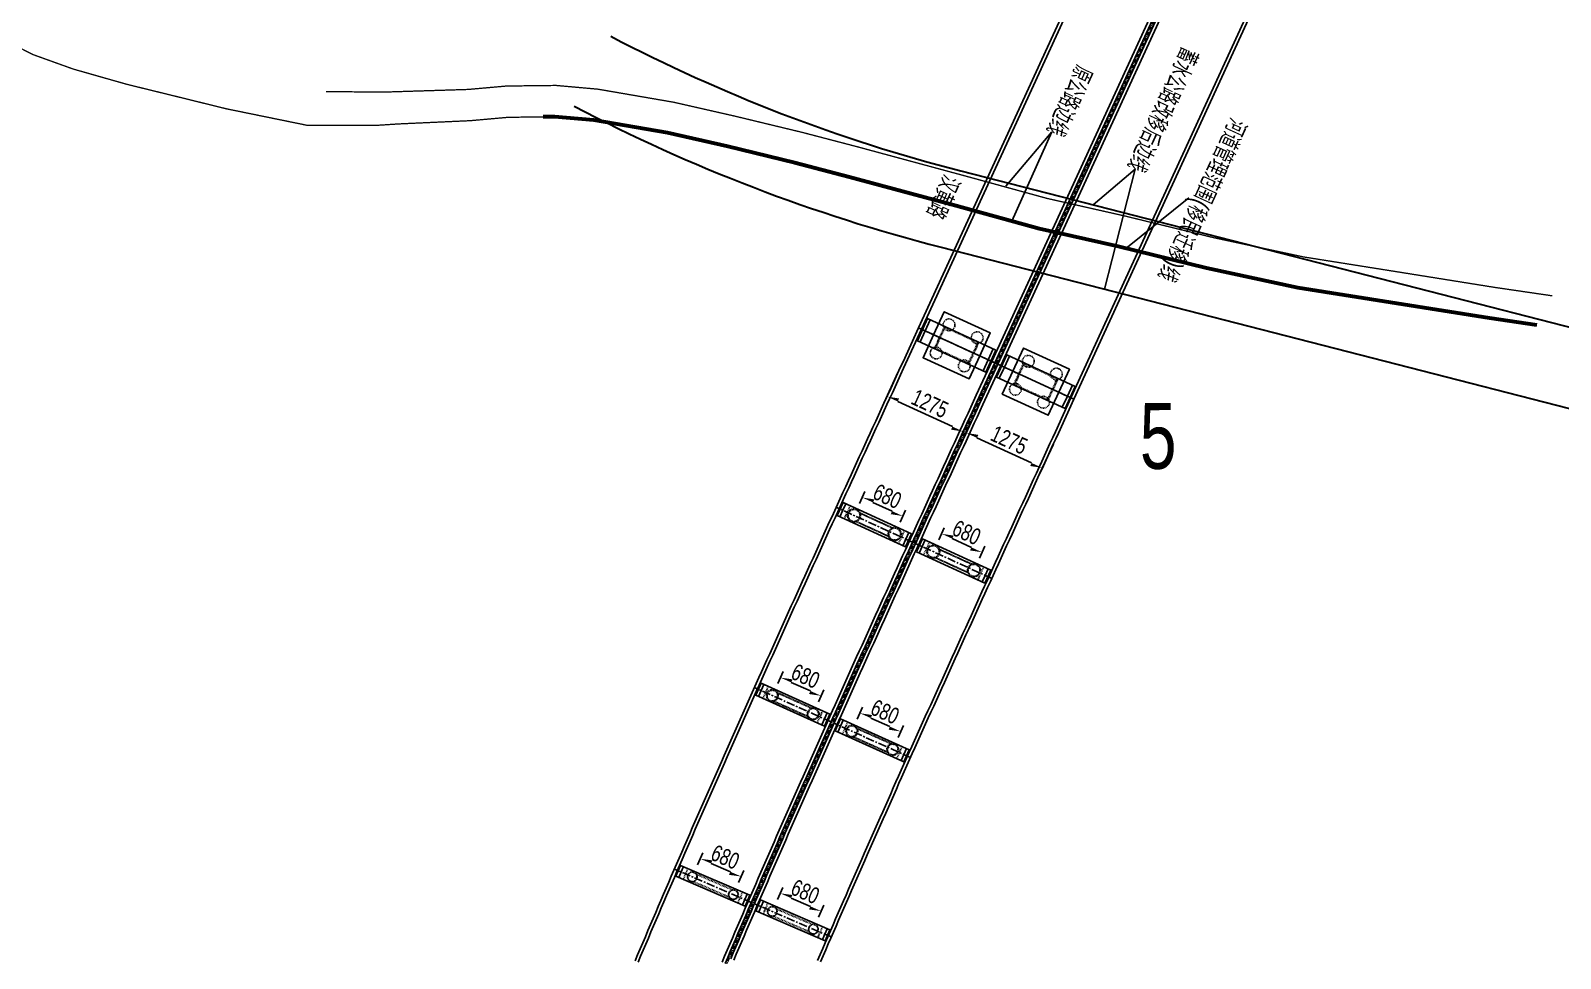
# Model space of a CAD drawing. Header units: millimetres. Extents: x 465729 to 466910, y 3671885 to 3673357.
# Drawn here: x 466079.8 to 466312.4, y 3672012.5 to 3672153.6 of the extents above; entities that cross this region are included whole.
import ezdxf
from ezdxf.enums import TextEntityAlignment as Align

# ---------------------------------------------------------------- set-up
doc = ezdxf.new("R2010")
doc.units = ezdxf.units.MM
doc.header["$LTSCALE"] = 0.2
doc.linetypes.add('CENTER', pattern=[50.8, 31.75, -6.35, 6.35, -6.35])
doc.linetypes.add('DASHED', pattern=[19.05, 12.7, -6.35])
for name, color, linetype in [('4204003', 251, 'Continuous'), ('zhix', 7, 'Continuous'), ('平面(上部)', 3, 'Continuous'), ('平面(分孔线)', 7, 'Continuous'), ('平面(基础)', 2, 'Continuous'), ('平面(墩台身)', 2, 'Continuous'), ('平面(桥宽标注)', 7, 'Continuous'), ('平面(桥梁起终点标注)', 7, 'Continuous'), ('平面(桩间距标注)', 7, 'Continuous'), ('平面(设计线)', 8, 'Continuous')]:
    doc.layers.add(name, color=color, linetype=linetype)
doc.layers.add('管理范围线', color=1, linetype='Continuous', lineweight=60)
doc.styles.add('BOM_Font', font='enTxt.shx', dxfattribs={"width": 0.75, "bigfont": 'hzTxt.shx'})
doc.dimstyles.new('BOM_Dim', dxfattribs={"dimscale": 0.1, "dimtxt": 2.5, "dimasz": 1.8, "dimexe": 1, "dimexo": 3, "dimgap": 0, "dimtad": 1, "dimdec": 1, "dimlfac": 100, "dimzin": 9, "dimdsep": 46, "dimtxsty": 'BOM_Font', "dimblk": 'ArrHalf', "dimblk1": 'ArrHalf', "dimblk2": 'ArrHalf', "dimcen": 0.5, "dimclrd": 7, "dimclre": 7, "dimclrt": 7, "dimaunit": 1, "dimadec": 0, "dimazin": 2, "dimtfac": 1, "dimtdec": 1, "dimtofl": 0, "dimtmove": 2, "dimatfit": 3, "dimfxl": 1, "dimtolj": 1, "dimtzin": 0, "dimarcsym": 0})

# ---------------------------------------------------------------- blocks, each defined once
blk = doc.blocks.new('ArrHalf')
at = {"linetype": 'Continuous'}
blk.add_hatch(color=0, dxfattribs=at).paths.add_polyline_path([(-1, 0), (-1, -0.28), (0, 0)])
blk = doc.blocks.new('*D61')
at = {"layer": 'Defpoints', "color": 0, "linetype": 'Continuous', "transparency": 16777216}
for p in [(466218.3, 3672077.08), (466217.05, 3672074.36), (466223.23, 3672071.53)]:
    blk.add_point(p, dxfattribs=at)
at = {"layer": '平面(桩间距标注)', "color": 7, "linetype": 'Continuous', "lineweight": -2, "transparency": 16777216}
for p, q in [((466217.88, 3672076.18), (466218.71, 3672077.99)), ((466222.85, 3672075.01), (466219.93, 3672076.34)), ((466224.07, 3672073.35), (466224.9, 3672075.17))]:
    blk.add_line(p, q, dxfattribs=at)
at = {"layer": '平面(桩间距标注)', "color": 7, "linetype": 'Continuous', "lineweight": -2, "transparency": 16777216, "xscale": 1.8, "yscale": 1.8, "zscale": 1.8}
for p, rotation in [((466218.3, 3672077.08), 155.4338705560283), ((466224.48, 3672074.26), 335.4338705560284)]:
    blk.add_blockref('ArrHalf', p, dxfattribs=dict(at, rotation=rotation))
at = {"layer": '平面(桩间距标注)', "color": 7, "linetype": 'Continuous', "transparency": 16777216, "insert": (466222.12, 3672077.26), "char_height": 2.5, "attachment_point": 5, "rotation": 335.4339, "style": 'BOM_Font'}
blk.add_mtext('\\A1;680', dxfattribs=at)
blk = doc.blocks.new('*D62')
at = {"layer": 'Defpoints', "color": 0, "linetype": 'Continuous', "transparency": 16777216}
for p in [(466206.25, 3672082.59), (466205, 3672079.86), (466211.18, 3672077.04)]:
    blk.add_point(p, dxfattribs=at)
at = {"layer": '平面(桩间距标注)', "color": 7, "linetype": 'Continuous', "lineweight": -2, "transparency": 16777216}
for p, q in [((466205.83, 3672081.68), (466206.66, 3672083.5)), ((466210.79, 3672080.51), (466207.88, 3672081.84)), ((466212.02, 3672078.86), (466212.85, 3672080.68))]:
    blk.add_line(p, q, dxfattribs=at)
at = {"layer": '平面(桩间距标注)', "color": 7, "linetype": 'Continuous', "lineweight": -2, "transparency": 16777216, "xscale": 1.8, "yscale": 1.8, "zscale": 1.8}
for p, rotation in [((466206.25, 3672082.59), 155.4338705560283), ((466212.43, 3672079.77), 335.4338705560284)]:
    blk.add_blockref('ArrHalf', p, dxfattribs=dict(at, rotation=rotation))
at = {"layer": '平面(桩间距标注)', "color": 7, "linetype": 'Continuous', "transparency": 16777216, "insert": (466210.07, 3672082.77), "char_height": 2.5, "attachment_point": 5, "rotation": 335.4339, "style": 'BOM_Font'}
blk.add_mtext('\\A1;680', dxfattribs=at)
blk = doc.blocks.new('*D63')
at = {"layer": 'Defpoints', "color": 0, "linetype": 'Continuous', "transparency": 16777216}
for p in [(466205.9, 3672049.79), (466204.68, 3672047.05), (466210.88, 3672044.27)]:
    blk.add_point(p, dxfattribs=at)
at = {"layer": '平面(桩间距标注)', "color": 7, "linetype": 'Continuous', "lineweight": -2, "transparency": 16777216}
for p, q in [((466205.49, 3672048.88), (466206.31, 3672050.7)), ((466210.47, 3672047.75), (466207.55, 3672049.05)), ((466211.7, 3672046.1), (466212.52, 3672047.92))]:
    blk.add_line(p, q, dxfattribs=at)
at = {"layer": '平面(桩间距标注)', "color": 7, "linetype": 'Continuous', "lineweight": -2, "transparency": 16777216, "xscale": 1.8, "yscale": 1.8, "zscale": 1.8}
for p, rotation in [((466205.9, 3672049.79), 155.8564725413619), ((466212.11, 3672047.01), 335.8564725413619)]:
    blk.add_blockref('ArrHalf', p, dxfattribs=dict(at, rotation=rotation))
at = {"layer": '平面(桩间距标注)', "color": 7, "linetype": 'Continuous', "transparency": 16777216, "insert": (466209.72, 3672050), "char_height": 2.5, "attachment_point": 5, "rotation": 335.8565, "style": 'BOM_Font'}
blk.add_mtext('\\A1;680', dxfattribs=at)
blk = doc.blocks.new('*D64')
at = {"layer": 'Defpoints', "color": 0, "linetype": 'Continuous', "transparency": 16777216}
for p in [(466193.81, 3672055.21), (466192.58, 3672052.47), (466198.79, 3672049.69)]:
    blk.add_point(p, dxfattribs=at)
at = {"layer": '平面(桩间距标注)', "color": 7, "linetype": 'Continuous', "lineweight": -2, "transparency": 16777216}
for p, q in [((466193.4, 3672054.3), (466194.22, 3672056.12)), ((466198.37, 3672053.17), (466195.45, 3672054.47)), ((466199.61, 3672051.52), (466200.43, 3672053.34))]:
    blk.add_line(p, q, dxfattribs=at)
at = {"layer": '平面(桩间距标注)', "color": 7, "linetype": 'Continuous', "lineweight": -2, "transparency": 16777216, "xscale": 1.8, "yscale": 1.8, "zscale": 1.8}
for p, rotation in [((466193.81, 3672055.21), 155.8564725413619), ((466200.02, 3672052.43), 335.8564725413619)]:
    blk.add_blockref('ArrHalf', p, dxfattribs=dict(at, rotation=rotation))
at = {"layer": '平面(桩间距标注)', "color": 7, "linetype": 'Continuous', "transparency": 16777216, "insert": (466197.63, 3672055.42), "char_height": 2.5, "attachment_point": 5, "rotation": 335.8565, "style": 'BOM_Font'}
blk.add_mtext('\\A1;680', dxfattribs=at)
blk = doc.blocks.new('*D65')
at = {"layer": 'Defpoints', "color": 0, "linetype": 'Continuous', "transparency": 16777216}
for p in [(466193.78, 3672022.4), (466192.59, 3672019.64), (466198.83, 3672016.94)]:
    blk.add_point(p, dxfattribs=at)
at = {"layer": '平面(桩间距标注)', "color": 7, "linetype": 'Continuous', "lineweight": -2, "transparency": 16777216}
for p, q in [((466193.38, 3672021.48), (466194.18, 3672023.31)), ((466198.37, 3672020.41), (466195.43, 3672021.68)), ((466199.62, 3672018.78), (466200.42, 3672020.61))]:
    blk.add_line(p, q, dxfattribs=at)
at = {"layer": '平面(桩间距标注)', "color": 7, "linetype": 'Continuous', "lineweight": -2, "transparency": 16777216, "xscale": 1.8, "yscale": 1.8, "zscale": 1.8}
for p, rotation in [((466193.78, 3672022.4), 156.6013632912038), ((466200.02, 3672019.7), 336.6013632912038)]:
    blk.add_blockref('ArrHalf', p, dxfattribs=dict(at, rotation=rotation))
at = {"layer": '平面(桩间距标注)', "color": 7, "linetype": 'Continuous', "transparency": 16777216, "insert": (466197.59, 3672022.65), "char_height": 2.5, "attachment_point": 5, "rotation": 336.6014, "style": 'BOM_Font'}
blk.add_mtext('\\A1;680', dxfattribs=at)
blk = doc.blocks.new('*D66')
at = {"layer": 'Defpoints', "color": 0, "linetype": 'Continuous', "transparency": 16777216}
for p in [(466181.62, 3672027.66), (466180.43, 3672024.9), (466186.67, 3672022.2)]:
    blk.add_point(p, dxfattribs=at)
at = {"layer": '平面(桩间距标注)', "color": 7, "linetype": 'Continuous', "lineweight": -2, "transparency": 16777216}
for p, q in [((466181.22, 3672026.74), (466182.02, 3672028.58)), ((466186.21, 3672025.67), (466183.27, 3672026.94)), ((466187.46, 3672024.04), (466188.26, 3672025.88))]:
    blk.add_line(p, q, dxfattribs=at)
at = {"layer": '平面(桩间距标注)', "color": 7, "linetype": 'Continuous', "lineweight": -2, "transparency": 16777216, "xscale": 1.8, "yscale": 1.8, "zscale": 1.8}
for p, rotation in [((466181.62, 3672027.66), 156.6013632912038), ((466187.86, 3672024.96), 336.6013632912038)]:
    blk.add_blockref('ArrHalf', p, dxfattribs=dict(at, rotation=rotation))
at = {"layer": '平面(桩间距标注)', "color": 7, "linetype": 'Continuous', "transparency": 16777216, "insert": (466185.43, 3672027.91), "char_height": 2.5, "attachment_point": 5, "rotation": 336.6014, "style": 'BOM_Font'}
blk.add_mtext('\\A1;680', dxfattribs=at)
blk = doc.blocks.new('*D77')
at = {"layer": 'Defpoints', "color": 0, "linetype": 'Continuous', "transparency": 16777216}
for p in [(466224.77, 3672098.32), (466236.35, 3672092.99), (466233.64, 3672087.09)]:
    blk.add_point(p, dxfattribs=at)
at = {"layer": '平面(桥宽标注)', "color": 7, "linetype": 'Continuous', "lineweight": -2, "transparency": 16777216}
for p, q in [((466223.72, 3672096.04), (466221.64, 3672091.5)), ((466223.69, 3672091.66), (466232, 3672087.84)), ((466235.31, 3672090.72), (466233.22, 3672086.18))]:
    blk.add_line(p, q, dxfattribs=at)
at = {"layer": '平面(桥宽标注)', "color": 7, "linetype": 'Continuous', "lineweight": -2, "transparency": 16777216, "xscale": 1.8, "yscale": 1.8, "zscale": 1.8}
for p, rotation in [((466222.05, 3672092.41), 155.3278164640587), ((466233.64, 3672087.09), 335.3278164640587)]:
    blk.add_blockref('ArrHalf', p, dxfattribs=dict(at, rotation=rotation))
at = {"layer": '平面(桥宽标注)', "color": 7, "linetype": 'Continuous', "transparency": 16777216, "insert": (466228.58, 3672091.34), "char_height": 2.5, "attachment_point": 5, "rotation": 335.3278, "style": 'BOM_Font'}
blk.add_mtext('\\A1;1275', dxfattribs=at)
blk = doc.blocks.new('*D78')
at = {"layer": 'Defpoints', "color": 0, "linetype": 'Continuous', "transparency": 16777216}
for p in [(466212.73, 3672103.85), (466224.31, 3672098.53), (466221.6, 3672092.62)]:
    blk.add_point(p, dxfattribs=at)
at = {"layer": '平面(桥宽标注)', "color": 7, "linetype": 'Continuous', "lineweight": -2, "transparency": 16777216}
for p, q in [((466211.68, 3672101.58), (466209.6, 3672097.03)), ((466211.65, 3672097.19), (466219.96, 3672093.37)), ((466223.27, 3672096.25), (466221.18, 3672091.71))]:
    blk.add_line(p, q, dxfattribs=at)
at = {"layer": '平面(桥宽标注)', "color": 7, "linetype": 'Continuous', "lineweight": -2, "transparency": 16777216, "xscale": 1.8, "yscale": 1.8, "zscale": 1.8}
for p, rotation in [((466210.01, 3672097.94), 155.3278164640587), ((466221.6, 3672092.62), 335.3278164640587)]:
    blk.add_blockref('ArrHalf', p, dxfattribs=dict(at, rotation=rotation))
at = {"layer": '平面(桥宽标注)', "color": 7, "linetype": 'Continuous', "transparency": 16777216, "insert": (466216.54, 3672096.87), "char_height": 2.5, "attachment_point": 5, "rotation": 335.3278, "style": 'BOM_Font'}
blk.add_mtext('\\A1;1275', dxfattribs=at)

msp = doc.modelspace()

# ---------------------------------------------------------------- linework, layer by layer
at = {"linetype": 'Continuous'}
for p, q in [((466228.0621, 3672129.9299), (466235.0896, 3672138.2157)), ((466235.0896, 3672138.2157), (466229.0128, 3672124.6033, 463.007)), ((466241.3803, 3672127.0968), (466247.7584, 3672132.5406)), ((466243.096, 3672114.2671), (466247.7584, 3672132.5406)), ((466255.9146, 3672128.1548, -60.993), (466246.3191, 3672120.4667, 463.007))]:
    msp.add_line(p, q, dxfattribs=at)
at = {"layer": '4204003', "linetype": 'Continuous', "const_width": 0.2, "flags": 128}
for points, elevation in [([(466308.7924, 3672108.7974), (466301.6054, 3672109.8489), (466287.5245, 3672112.1035), (466272.4801, 3672114.4925), (466258.5946, 3672117.4668), (466245.1553, 3672120.7511), (466233.1972, 3672123.4551), (466220.5155, 3672126.9349), (466204.3308, 3672131.3143), (466196.0155, 3672133.4882), (466185.8253, 3672135.9459), (466176.6455, 3672138.0323), (466165.454, 3672139.9615), (466159.5292, 3672140.4901), (466152.4407, 3672140.4081), (466146.6707, 3672139.8947), (466135.8197, 3672139.4023), (466132.3103, 3672139.1752), (466132.3103, 3672139.1752), (466121.8921, 3672139.1857), (466109.609, 3672141.6974), (466101.7952, 3672143.6248), (466094.4745, 3672145.4209), (466086.3329, 3672147.7376), (466080.218, 3672149.9369), (466074.4528, 3672152.8571)], 463.007), ([(466124.7483, 3672144.3254), (466133.2574, 3672144.2342), (466133.2574, 3672144.2342), (466133.2574, 3672144.2342), (466146.3518, 3672144.6444), (466152.2019, 3672145.1649), (466159.7136, 3672145.2518), (466166.0707, 3672144.6847), (466177.5778, 3672142.701), (466186.9107, 3672140.5799), (466197.1754, 3672138.1041), (466205.5543, 3672135.9137), (466221.7667, 3672131.5267), (466234.3523, 3672128.0733), (466246.2451, 3672125.3841), (466259.6582, 3672122.1063), (466273.3524, 3672119.1729), (466288.2739, 3672116.8034), (466302.3262, 3672114.5533), (466311.1669, 3672113.2599)], 457.9552)]:
    msp.add_lwpolyline(points, dxfattribs=dict(at, elevation=elevation))
at = {"layer": 'zhix', "color": 1, "lineweight": 30, "flags": 128}
for points in [[(466221.2236, 3672132.2719), (466387.8108, 3672089.5013)], [(466218.2395, 3672120.6489), (466384.8267, 3672077.8782)]]:
    msp.add_lwpolyline(points, dxfattribs=at)
at = {"layer": 'zhix', "color": 1, "lineweight": 30}
for radius in [246.2836, 258.2836]:
    msp.add_arc((466282.4696, 3672370.8186), radius, 242.314422, 255.600542, dxfattribs=at)
at = {"layer": '平面(上部)', "linetype": 'Continuous', "ltscale": 0.09}
for points in [[(466396.8109, 3672504.5891), (466214.8132, 3672108.3911)], [(466397.2652, 3672504.3804), (466215.2675, 3672108.1824)], [(466407.9426, 3672499.4756), (466225.9449, 3672103.2777)], [(466408.397, 3672499.2669), (466226.3992, 3672103.0689)], [(466408.8513, 3672499.0582), (466226.8536, 3672102.8602)], [(466409.3057, 3672498.8495), (466227.308, 3672102.6515)], [(466419.983, 3672493.9447), (466237.9853, 3672097.7468)], [(466420.4374, 3672493.736), (466238.4397, 3672097.5381)], [(466214.8132, 3672108.3911), (466212.4495, 3672103.2456), (466212.0345, 3672102.3421), (466211.6194, 3672101.4385), (466211.2043, 3672100.5349), (466210.7892, 3672099.6311), (466210.3741, 3672098.7273), (466209.959, 3672097.8234), (466209.5439, 3672096.9194), (466209.1288, 3672096.0153), (466208.7137, 3672095.1111), (466208.2986, 3672094.2068), (466207.8835, 3672093.3024), (466207.4685, 3672092.3979), (466207.0535, 3672091.4933), (466206.6385, 3672090.5886), (466206.2236, 3672089.6838), (466205.8087, 3672088.7789), (466205.3939, 3672087.8739), (466204.9791, 3672086.9687), (466204.5645, 3672086.0635), (466204.1499, 3672085.1581), (466203.7353, 3672084.2526), (466203.3209, 3672083.3469), (466202.9065, 3672082.4412), (466202.4922, 3672081.5353), (466202.0781, 3672080.6292), (466201.664, 3672079.723), (466201.2501, 3672078.8167), (466200.8363, 3672077.9103), (466200.4226, 3672077.0037), (466200.009, 3672076.0969), (466199.5955, 3672075.19), (466199.1822, 3672074.283), (466198.7691, 3672073.3758), (466198.3561, 3672072.4684), (466197.9432, 3672071.5609), (466197.5306, 3672070.6532), (466197.118, 3672069.7454), (466196.7057, 3672068.8374), (466196.2936, 3672067.9292), (466195.8816, 3672067.0208), (466195.4698, 3672066.1123), (466195.0582, 3672065.2036), (466194.6468, 3672064.2947), (466194.2357, 3672063.3856), (466193.8247, 3672062.4764), (466193.414, 3672061.5669), (466193.0034, 3672060.6573), (466192.5932, 3672059.7475), (466192.1831, 3672058.8375), (466191.7733, 3672057.9273), (466191.3638, 3672057.0168), (466190.9545, 3672056.1062), (466190.5454, 3672055.1954), (466190.1366, 3672054.2844), (466189.7281, 3672053.3731), (466189.3199, 3672052.4617), (466188.912, 3672051.55), (466188.5043, 3672050.6381), (466188.0969, 3672049.726), (466187.6899, 3672048.8137), (466187.2831, 3672047.9011), (466186.8767, 3672046.9884), (466186.4705, 3672046.0754), (466186.0647, 3672045.1621), (466185.6593, 3672044.2486), (466185.2541, 3672043.3349), (466184.8493, 3672042.421), (466184.4449, 3672041.5068), (466184.0408, 3672040.5924), (466183.637, 3672039.6777), (466183.2336, 3672038.7628), (466182.8306, 3672037.8476), (466182.428, 3672036.9322), (466182.0257, 3672036.0165), (466181.6238, 3672035.1006), (466181.2223, 3672034.1844), (466180.8213, 3672033.2679), (466180.4206, 3672032.3512), (466180.0203, 3672031.4342), (466179.6205, 3672030.5169), (466179.221, 3672029.5994), (466178.822, 3672028.6816), (466178.4234, 3672027.7635), (466178.0253, 3672026.8452), (466177.6276, 3672025.9265), (466177.2304, 3672025.0076), (466176.8336, 3672024.0884), (466176.4373, 3672023.1689), (466176.0414, 3672022.2491), (466175.646, 3672021.329), (466175.2511, 3672020.4087), (466174.8567, 3672019.488), (466174.4628, 3672018.5671), (466174.0694, 3672017.6458), (466173.6765, 3672016.7242), (466173.2841, 3672015.8024), (466172.8922, 3672014.8802), (466172.5008, 3672013.9577), (466172.1099, 3672013.0349), (466171.7196, 3672012.1118)], [(466215.2675, 3672108.1824), (466212.5481, 3672102.2625), (466212.0738, 3672101.2298), (466211.6587, 3672100.3262), (466211.2436, 3672099.4224), (466210.8285, 3672098.5186), (466210.4134, 3672097.6147), (466209.9983, 3672096.7107), (466209.5832, 3672095.8066), (466209.1681, 3672094.9025), (466208.753, 3672093.9982), (466208.3379, 3672093.0939), (466207.9229, 3672092.1894), (466207.5079, 3672091.2848), (466207.093, 3672090.3802), (466206.6781, 3672089.4754), (466206.2632, 3672088.5706), (466205.8484, 3672087.6656), (466205.4337, 3672086.7605), (466205.0191, 3672085.8553), (466204.6045, 3672084.9499), (466204.19, 3672084.0445), (466203.7755, 3672083.1389), (466203.3612, 3672082.2332), (466202.947, 3672081.3273), (466202.5328, 3672080.4214), (466202.1188, 3672079.5153), (466201.7049, 3672078.609), (466201.2911, 3672077.7027), (466200.8774, 3672076.7962), (466200.4639, 3672075.8895), (466200.0505, 3672074.9827), (466199.6373, 3672074.0757), (466199.2241, 3672073.1686), (466198.8112, 3672072.2614), (466198.3984, 3672071.3539), (466197.9857, 3672070.4463), (466197.5733, 3672069.5386), (466197.161, 3672068.6307), (466196.7489, 3672067.7226), (466196.337, 3672066.8144), (466195.9252, 3672065.906), (466195.5137, 3672064.9974), (466195.1024, 3672064.0886), (466194.6913, 3672063.1797), (466194.2804, 3672062.2705), (466193.8697, 3672061.3612), (466193.4592, 3672060.4517), (466193.049, 3672059.542), (466192.639, 3672058.6321), (466192.2293, 3672057.7221), (466191.8198, 3672056.8118), (466191.4105, 3672055.9013), (466191.0016, 3672054.9906), (466190.5929, 3672054.0797), (466190.1844, 3672053.1687), (466189.7763, 3672052.2574), (466189.3684, 3672051.3459), (466188.9608, 3672050.4341), (466188.5535, 3672049.5222), (466188.1465, 3672048.61), (466187.7398, 3672047.6977), (466187.3335, 3672046.7851), (466186.9274, 3672045.8722), (466186.5217, 3672044.9592), (466186.1163, 3672044.0459), (466185.7112, 3672043.1324), (466185.3065, 3672042.2186), (466184.9021, 3672041.3046), (466184.4981, 3672040.3904), (466184.0945, 3672039.4759), (466183.6912, 3672038.5612), (466183.2882, 3672037.6462), (466182.8857, 3672036.731), (466182.4835, 3672035.8155), (466182.0817, 3672034.8998), (466181.6803, 3672033.9838), (466181.2794, 3672033.0675), (466180.8788, 3672032.151), (466180.4786, 3672031.2343), (466180.0788, 3672030.3172), (466179.6795, 3672029.3999), (466179.2806, 3672028.4824), (466178.8821, 3672027.5645), (466178.4841, 3672026.6464), (466178.0865, 3672025.728), (466177.6894, 3672024.8093), (466177.2927, 3672023.8904), (466176.8965, 3672022.9711), (466176.5007, 3672022.0516), (466176.1055, 3672021.1318), (466175.7107, 3672020.2117), (466175.3164, 3672019.2912), (466174.9226, 3672018.3706), (466174.5293, 3672017.4496), (466174.1365, 3672016.5283), (466173.7442, 3672015.6067), (466173.3524, 3672014.6848), (466172.9611, 3672013.7626), (466172.5704, 3672012.8401), (466172.1802, 3672011.9172)], [(466214.8132, 3672108.3911), (466226.3992, 3672103.0689)], [(466214.8132, 3672108.3911), (466226.8536, 3672102.8602)], [(466225.9449, 3672103.2777), (466223.5812, 3672098.1322), (466223.1662, 3672097.2287), (466222.7512, 3672096.3252), (466222.3362, 3672095.4217), (466221.9212, 3672094.5182), (466221.5062, 3672093.6147), (466221.0913, 3672092.7111), (466220.6764, 3672091.8076), (466220.2615, 3672090.904), (466219.8467, 3672090.0004), (466219.4319, 3672089.0967), (466219.0171, 3672088.1931), (466218.6025, 3672087.2894), (466218.1878, 3672086.3857), (466217.7733, 3672085.4819), (466217.3588, 3672084.5781), (466216.9445, 3672083.6742), (466216.5302, 3672082.7703), (466216.116, 3672081.8664), (466215.7019, 3672080.9624), (466215.2879, 3672080.0584), (466214.874, 3672079.1543), (466214.4602, 3672078.2501), (466214.0466, 3672077.3459), (466213.633, 3672076.4416), (466213.2196, 3672075.5373), (466212.8064, 3672074.6328), (466212.3933, 3672073.7283), (466211.9803, 3672072.8238), (466211.5675, 3672071.9192), (466211.1549, 3672071.0144), (466210.7424, 3672070.1096), (466210.3301, 3672069.2048), (466209.9179, 3672068.2998), (466209.506, 3672067.3948), (466209.0942, 3672066.4896), (466208.6827, 3672065.5844), (466208.2713, 3672064.679), (466207.8601, 3672063.7736), (466207.4492, 3672062.8681), (466207.0384, 3672061.9625), (466206.6279, 3672061.0567), (466206.2176, 3672060.1509), (466205.8076, 3672059.2449), (466205.3978, 3672058.3388), (466204.9882, 3672057.4327), (466204.5789, 3672056.5263), (466204.1698, 3672055.6199), (466203.761, 3672054.7134), (466203.3524, 3672053.8067), (466202.9442, 3672052.8999), (466202.5362, 3672051.993), (466202.1285, 3672051.0859), (466201.7211, 3672050.1787), (466201.314, 3672049.2714), (466200.9071, 3672048.3639), (466200.5006, 3672047.4563), (466200.0944, 3672046.5485), (466199.6886, 3672045.6406), (466199.283, 3672044.7325), (466198.8778, 3672043.8243), (466198.4729, 3672042.916), (466198.0683, 3672042.0074), (466197.6641, 3672041.0987), (466197.2603, 3672040.1899), (466196.8568, 3672039.2809), (466196.4536, 3672038.3717), (466196.0509, 3672037.4624), (466195.6485, 3672036.5529), (466195.2465, 3672035.6432), (466194.8448, 3672034.7333), (466194.4436, 3672033.8233), (466194.0428, 3672032.913), (466193.6423, 3672032.0026), (466193.2423, 3672031.0921), (466192.8427, 3672030.1813), (466192.4435, 3672029.2703), (466192.0447, 3672028.3592), (466191.6464, 3672027.4478), (466191.2485, 3672026.5363), (466190.8511, 3672025.6245), (466190.4541, 3672024.7126), (466190.0575, 3672023.8004), (466189.6614, 3672022.8881), (466189.2658, 3672021.9755), (466188.8707, 3672021.0627), (466188.476, 3672020.1498), (466188.0818, 3672019.2366), (466187.6881, 3672018.3232), (466187.2949, 3672017.4095), (466186.9022, 3672016.4957), (466186.51, 3672015.5816), (466186.1183, 3672014.6673), (466185.7271, 3672013.7528), (466185.3365, 3672012.838), (466184.9464, 3672011.923)], [(466226.3992, 3672103.0689), (466224.0356, 3672097.9234), (466223.6206, 3672097.02), (466223.2056, 3672096.1165), (466222.7906, 3672095.213), (466222.3756, 3672094.3095), (466221.9606, 3672093.406), (466221.5457, 3672092.5025), (466221.1308, 3672091.5989), (466220.7159, 3672090.6954), (466220.3011, 3672089.7918), (466219.8863, 3672088.8882), (466219.4716, 3672087.9845), (466219.0569, 3672087.0809), (466218.6423, 3672086.1772), (466218.2278, 3672085.2735), (466217.8133, 3672084.3697), (466217.399, 3672083.4659), (466216.9847, 3672082.562), (466216.5705, 3672081.6581), (466216.1565, 3672080.7542), (466215.7425, 3672079.8502), (466215.3286, 3672078.9462), (466214.9149, 3672078.0421), (466214.5013, 3672077.1379), (466214.0878, 3672076.2337), (466213.6744, 3672075.3294), (466213.2612, 3672074.4251), (466212.8481, 3672073.5207), (466212.4352, 3672072.6162), (466212.0224, 3672071.7116), (466211.6098, 3672070.807), (466211.1974, 3672069.9023), (466210.7851, 3672068.9975), (466210.373, 3672068.0926), (466209.9611, 3672067.1877), (466209.5494, 3672066.2826), (466209.1378, 3672065.3775), (466208.7265, 3672064.4723), (466208.3154, 3672063.5669), (466207.9045, 3672062.6615), (466207.4938, 3672061.756), (466207.0833, 3672060.8504), (466206.6731, 3672059.9446), (466206.2631, 3672059.0388), (466205.8533, 3672058.1328), (466205.4438, 3672057.2268), (466205.0346, 3672056.3206), (466204.6256, 3672055.4143), (466204.2168, 3672054.5079), (466203.8083, 3672053.6014), (466203.4001, 3672052.6947), (466202.9922, 3672051.7879), (466202.5846, 3672050.881), (466202.1772, 3672049.9739), (466201.7702, 3672049.0668), (466201.3634, 3672048.1594), (466200.957, 3672047.252), (466200.5509, 3672046.3444), (466200.1451, 3672045.4366), (466199.7396, 3672044.5287), (466199.3344, 3672043.6207), (466198.9296, 3672042.7125), (466198.5251, 3672041.8041), (466198.121, 3672040.8956), (466197.7172, 3672039.987), (466197.3138, 3672039.0781), (466196.9108, 3672038.1691), (466196.5081, 3672037.26), (466196.1058, 3672036.3507), (466195.7038, 3672035.4412), (466195.3023, 3672034.5315), (466194.9012, 3672033.6217), (466194.5004, 3672032.7116), (466194.1001, 3672031.8014), (466193.7001, 3672030.8911), (466193.3006, 3672029.9805), (466192.9015, 3672029.0697), (466192.5029, 3672028.1588), (466192.1046, 3672027.2477), (466191.7068, 3672026.3363), (466191.3095, 3672025.4248), (466190.9126, 3672024.5131), (466190.5161, 3672023.6012), (466190.1201, 3672022.6891), (466189.7246, 3672021.7768), (466189.3296, 3672020.8642), (466188.935, 3672019.9515), (466188.5409, 3672019.0385), (466188.1473, 3672018.1254), (466187.7542, 3672017.212), (466187.3616, 3672016.2984), (466186.9695, 3672015.3846), (466186.578, 3672014.4705), (466186.1869, 3672013.5563), (466185.7964, 3672012.6418), (466185.4064, 3672011.7271)], [(466226.8536, 3672102.8602), (466224.49, 3672097.7147), (466224.0749, 3672096.8113), (466223.6599, 3672095.9078), (466223.2449, 3672095.0043), (466222.8299, 3672094.1008), (466222.415, 3672093.1973), (466222, 3672092.2938), (466221.5851, 3672091.3903), (466221.1703, 3672090.4867), (466220.7555, 3672089.5832), (466220.3407, 3672088.6796), (466219.926, 3672087.776), (466219.5114, 3672086.8724), (466219.0968, 3672085.9687), (466218.6823, 3672085.065), (466218.2678, 3672084.1613), (466217.8535, 3672083.2575), (466217.4393, 3672082.3537), (466217.0251, 3672081.4499), (466216.611, 3672080.546), (466216.1971, 3672079.6421), (466215.7833, 3672078.7381), (466215.3695, 3672077.834), (466214.956, 3672076.9299), (466214.5425, 3672076.0258), (466214.1292, 3672075.1216), (466213.716, 3672074.2173), (466213.3029, 3672073.313), (466212.89, 3672072.4086), (466212.4773, 3672071.5041), (466212.0647, 3672070.5995), (466211.6523, 3672069.6949), (466211.2401, 3672068.7902), (466210.828, 3672067.8854), (466210.4162, 3672066.9806), (466210.0045, 3672066.0756), (466209.593, 3672065.1706), (466209.1817, 3672064.2655), (466208.7707, 3672063.3602), (466208.3598, 3672062.4549), (466207.9492, 3672061.5495), (466207.5388, 3672060.644), (466207.1286, 3672059.7384), (466206.7186, 3672058.8327), (466206.3089, 3672057.9269), (466205.8995, 3672057.0209), (466205.4903, 3672056.1149), (466205.0813, 3672055.2087), (466204.6726, 3672054.3024), (466204.2642, 3672053.396), (466203.8561, 3672052.4895), (466203.4482, 3672051.5829), (466203.0407, 3672050.6761), (466202.6334, 3672049.7692), (466202.2264, 3672048.8621), (466201.8197, 3672047.955), (466201.4133, 3672047.0477), (466201.0073, 3672046.1402), (466200.6016, 3672045.2326), (466200.1961, 3672044.3249), (466199.7911, 3672043.417), (466199.3863, 3672042.509), (466198.9819, 3672041.6008), (466198.5779, 3672040.6925), (466198.1742, 3672039.784), (466197.7708, 3672038.8754), (466197.3679, 3672037.9666), (466196.9653, 3672037.0576), (466196.5631, 3672036.1485), (466196.1612, 3672035.2392), (466195.7598, 3672034.3297), (466195.3587, 3672033.42), (466194.958, 3672032.5102), (466194.5578, 3672031.6002), (466194.158, 3672030.6901), (466193.7585, 3672029.7797), (466193.3595, 3672028.8692), (466192.961, 3672027.9584), (466192.5628, 3672027.0475), (466192.1651, 3672026.1364), (466191.7679, 3672025.2251), (466191.3711, 3672024.3137), (466190.9747, 3672023.402), (466190.5788, 3672022.4901), (466190.1834, 3672021.578), (466189.7885, 3672020.6657), (466189.394, 3672019.7532), (466189, 3672018.8405), (466188.6065, 3672017.9276), (466188.2136, 3672017.0145), (466187.8211, 3672016.1011), (466187.4291, 3672015.1876), (466187.0376, 3672014.2738), (466186.6467, 3672013.3598), (466186.2563, 3672012.4456)], [(466227.308, 3672102.6515), (466224.5886, 3672096.7316), (466224.1143, 3672095.6991), (466223.6993, 3672094.7956), (466223.2843, 3672093.8921), (466222.8693, 3672092.9886), (466222.4544, 3672092.0851), (466222.0395, 3672091.1816), (466221.6247, 3672090.2781), (466221.2099, 3672089.3746), (466220.7951, 3672088.471), (466220.3804, 3672087.5675), (466219.9658, 3672086.6639), (466219.5512, 3672085.7602), (466219.1368, 3672084.8566), (466218.7223, 3672083.9529), (466218.308, 3672083.0492), (466217.8938, 3672082.1454), (466217.4797, 3672081.2416), (466217.0656, 3672080.3378), (466216.6517, 3672079.4339), (466216.2379, 3672078.53), (466215.8242, 3672077.626), (466215.4106, 3672076.722), (466214.9972, 3672075.8179), (466214.5839, 3672074.9137), (466214.1708, 3672074.0095), (466213.7578, 3672073.1053), (466213.3449, 3672072.201), (466212.9322, 3672071.2966), (466212.5197, 3672070.3921), (466212.1073, 3672069.4876), (466211.6951, 3672068.5829), (466211.2831, 3672067.6783), (466210.8713, 3672066.7735), (466210.4596, 3672065.8686), (466210.0482, 3672064.9637), (466209.637, 3672064.0587), (466209.226, 3672063.1536), (466208.8152, 3672062.2484), (466208.4046, 3672061.3431), (466207.9942, 3672060.4377), (466207.5841, 3672059.5322), (466207.1742, 3672058.6266), (466206.7645, 3672057.7209), (466206.3551, 3672056.8151), (466205.946, 3672055.9091), (466205.5371, 3672055.0031), (466205.1285, 3672054.097), (466204.7201, 3672053.1907), (466204.312, 3672052.2843), (466203.9043, 3672051.3778), (466203.4967, 3672050.4712), (466203.0895, 3672049.5644), (466202.6826, 3672048.6575), (466202.276, 3672047.7505), (466201.8697, 3672046.8434), (466201.4637, 3672045.9361), (466201.0581, 3672045.0287), (466200.6527, 3672044.1211), (466200.2477, 3672043.2134), (466199.843, 3672042.3055), (466199.4387, 3672041.3975), (466199.0348, 3672040.4894), (466198.6311, 3672039.5811), (466198.2279, 3672038.6726), (466197.825, 3672037.764), (466197.4225, 3672036.8552), (466197.0203, 3672035.9463), (466196.6186, 3672035.0371), (466196.2172, 3672034.1279), (466195.8163, 3672033.2184), (466195.4157, 3672032.3088), (466195.0155, 3672031.399), (466194.6158, 3672030.4891), (466194.2164, 3672029.5789), (466193.8175, 3672028.6686), (466193.4191, 3672027.7581), (466193.021, 3672026.8474), (466192.6234, 3672025.9365), (466192.2262, 3672025.0255), (466191.8295, 3672024.1142), (466191.4333, 3672023.2027), (466191.0375, 3672022.2911), (466190.6422, 3672021.3792), (466190.2474, 3672020.4672), (466189.853, 3672019.5549), (466189.4591, 3672018.6425), (466189.0658, 3672017.7298), (466188.6729, 3672016.8169), (466188.2805, 3672015.9038), (466187.8886, 3672014.9905), (466187.4973, 3672014.077), (466187.1065, 3672013.1633), (466186.7161, 3672012.2493)], [(466226.8536, 3672102.8602), (466238.4397, 3672097.5381)], [(466226.8536, 3672102.8602), (466238.4397, 3672097.5381)], [(466237.9853, 3672097.7468), (466235.6217, 3672092.6013), (466235.2067, 3672091.6978), (466234.7917, 3672090.7944), (466234.3768, 3672089.8911), (466233.9619, 3672088.9879), (466233.5471, 3672088.0847), (466233.1323, 3672087.1816), (466232.7176, 3672086.2785), (466232.303, 3672085.3755), (466231.8885, 3672084.4725), (466231.474, 3672083.5696), (466231.0596, 3672082.6667), (466230.6453, 3672081.7639), (466230.2312, 3672080.8611), (466229.8171, 3672079.9583), (466229.4031, 3672079.0556), (466228.9893, 3672078.1529), (466228.5755, 3672077.2502), (466228.1619, 3672076.3476), (466227.7484, 3672075.4449), (466227.3351, 3672074.5423), (466226.9219, 3672073.6398), (466226.5089, 3672072.7372), (466226.096, 3672071.8347), (466225.6833, 3672070.9321), (466225.2707, 3672070.0296), (466224.8583, 3672069.1271), (466224.4461, 3672068.2246), (466224.0341, 3672067.3221), (466223.6223, 3672066.4196), (466223.2106, 3672065.517), (466222.7992, 3672064.6145), (466222.3879, 3672063.712), (466221.9769, 3672062.8094), (466221.5661, 3672061.9069), (466221.1555, 3672061.0043), (466220.7451, 3672060.1017), (466220.335, 3672059.1991), (466219.9251, 3672058.2965), (466219.5154, 3672057.3938), (466219.106, 3672056.4911), (466218.6969, 3672055.5884), (466218.288, 3672054.6857), (466217.8794, 3672053.7829), (466217.471, 3672052.8801), (466217.063, 3672051.9772), (466216.6552, 3672051.0743), (466216.2477, 3672050.1713), (466215.8405, 3672049.2683), (466215.4336, 3672048.3653), (466215.027, 3672047.4622), (466214.6207, 3672046.559), (466214.2147, 3672045.6558), (466213.809, 3672044.7525), (466213.4037, 3672043.8492), (466212.9987, 3672042.9457), (466212.5941, 3672042.0423), (466212.1898, 3672041.1387), (466211.7858, 3672040.2351), (466211.3822, 3672039.3314), (466210.9789, 3672038.4277), (466210.5761, 3672037.5238), (466210.1736, 3672036.6199), (466209.7714, 3672035.7159), (466209.3697, 3672034.8118), (466208.9683, 3672033.9076), (466208.5674, 3672033.0033), (466208.1668, 3672032.099), (466207.7667, 3672031.1945), (466207.3669, 3672030.29), (466206.9676, 3672029.3853), (466206.5687, 3672028.4805), (466206.1702, 3672027.5757), (466205.7722, 3672026.6707), (466205.3746, 3672025.7656), (466204.9774, 3672024.8604), (466204.5807, 3672023.9551), (466204.1844, 3672023.0497), (466203.7887, 3672022.1442), (466203.3933, 3672021.2385), (466202.9985, 3672020.3327), (466202.6041, 3672019.4268), (466202.2102, 3672018.5208), (466201.8168, 3672017.6146), (466201.4239, 3672016.7084), (466201.0315, 3672015.8019), (466200.6396, 3672014.8954), (466200.2482, 3672013.9887), (466199.8574, 3672013.0818), (466199.467, 3672012.1749)], [(466238.4397, 3672097.5381), (466236.076, 3672092.3925), (466235.661, 3672091.4891), (466235.2461, 3672090.5857), (466234.8311, 3672089.6824), (466234.4163, 3672088.7792), (466234.0014, 3672087.876), (466233.5867, 3672086.9729), (466233.172, 3672086.0699), (466232.7574, 3672085.1669), (466232.3429, 3672084.2639), (466231.9284, 3672083.361), (466231.514, 3672082.4582), (466231.0998, 3672081.5553), (466230.6856, 3672080.6526), (466230.2716, 3672079.7499), (466229.8576, 3672078.8472), (466229.4438, 3672077.9445), (466229.0301, 3672077.0419), (466228.6165, 3672076.1393), (466228.203, 3672075.2367), (466227.7897, 3672074.3342), (466227.3766, 3672073.4317), (466226.9636, 3672072.5292), (466226.5507, 3672071.6267), (466226.138, 3672070.7242), (466225.7255, 3672069.8218), (466225.3131, 3672068.9193), (466224.9009, 3672068.0169), (466224.489, 3672067.1145), (466224.0772, 3672066.212), (466223.6655, 3672065.3096), (466223.2541, 3672064.4072), (466222.8429, 3672063.5047), (466222.4319, 3672062.6023), (466222.0212, 3672061.6998), (466221.6106, 3672060.7973), (466221.2003, 3672059.8948), (466220.7902, 3672058.9923), (466220.3804, 3672058.0898), (466219.9708, 3672057.1873), (466219.5614, 3672056.2847), (466219.1523, 3672055.3821), (466218.7435, 3672054.4794), (466218.3349, 3672053.5768), (466217.9266, 3672052.6741), (466217.5186, 3672051.7713), (466217.1109, 3672050.8685), (466216.7034, 3672049.9657), (466216.2963, 3672049.0628), (466215.8895, 3672048.1599), (466215.4829, 3672047.257), (466215.0767, 3672046.3539), (466214.6708, 3672045.4509), (466214.2652, 3672044.5477), (466213.8599, 3672043.6445), (466213.455, 3672042.7413), (466213.0504, 3672041.838), (466212.6462, 3672040.9346), (466212.2423, 3672040.0311), (466211.8388, 3672039.1276), (466211.4356, 3672038.224), (466211.0328, 3672037.3203), (466210.6304, 3672036.4166), (466210.2283, 3672035.5128), (466209.8267, 3672034.6088), (466209.4254, 3672033.7048), (466209.0245, 3672032.8008), (466208.624, 3672031.8966), (466208.224, 3672030.9923), (466207.8243, 3672030.0879), (466207.4251, 3672029.1835), (466207.0262, 3672028.2789), (466206.6278, 3672027.3743), (466206.2299, 3672026.4695), (466205.8324, 3672025.5646), (466205.4353, 3672024.6596), (466205.0387, 3672023.7546), (466204.6425, 3672022.8493), (466204.2469, 3672021.944), (466203.8516, 3672021.0386), (466203.4569, 3672020.133), (466203.0626, 3672019.2274), (466202.6688, 3672018.3216), (466202.2755, 3672017.4156), (466201.8827, 3672016.5096), (466201.4904, 3672015.6034), (466201.0986, 3672014.6971), (466200.7074, 3672013.7906), (466200.3166, 3672012.8841), (466199.9264, 3672011.9773)]]:
    msp.add_lwpolyline(points, dxfattribs=at)
at = {"layer": '平面(分孔线)', "linetype": 'CENTER', "ltscale": 0.2}
for p, q in [((466226.3992, 3672103.0689), (466214.8132, 3672108.3911)), ((466238.4397, 3672097.5381), (466226.8536, 3672102.8602)), ((466213.8899, 3672075.8009), (466202.294, 3672081.1017)), ((466225.9406, 3672070.2923), (466214.3447, 3672075.5931)), ((466201.5048, 3672048.4748), (466189.8701, 3672053.6899)), ((466213.5957, 3672043.0553), (466201.961, 3672048.2703)), ((466189.3982, 3672021.0228), (466177.6967, 3672026.0862)), ((466201.5586, 3672015.7609), (466189.8571, 3672020.8243))]:
    msp.add_line(p, q, dxfattribs=at)
at = {"layer": '平面(基础)', "linetype": 'DASHED', "ltscale": 0.05}
for p, q in [((466210.8257, 3672077.9713), (466205.9403, 3672080.2046)), ((466210.2437, 3672076.698), (466205.3582, 3672078.9313)), ((466222.2943, 3672071.1894), (466217.4088, 3672073.4227)), ((466222.8764, 3672072.4627), (466217.9909, 3672074.696)), ((466198.5601, 3672050.5618), (466193.3874, 3672052.8804)), ((466197.9875, 3672049.2843), (466192.8148, 3672051.6029)), ((466210.6511, 3672045.1423), (466205.4783, 3672047.4609)), ((466210.0785, 3672043.8647), (466204.9057, 3672046.1833)), ((466186.0166, 3672021.8323), (466180.6018, 3672024.1754)), ((466186.4931, 3672022.9337), (466181.0783, 3672025.2767)), ((466198.6535, 3672017.6717), (466193.2387, 3672020.0148)), ((466198.1769, 3672016.5704), (466192.7621, 3672018.9135))]:
    msp.add_line(p, q, dxfattribs=at)
at = {"layer": '平面(基础)', "linetype": 'Continuous', "ltscale": 0.05}
for points in [[(466224.1047, 3672104.1229), (466225.7118, 3672107.6215), (466218.7148, 3672110.8357), (466217.1077, 3672107.3371)], [(466224.1047, 3672104.1229), (466222.4977, 3672100.6244), (466215.5006, 3672103.8386), (466217.1077, 3672107.3371)], [(466236.1452, 3672098.5921), (466237.7523, 3672102.0906), (466230.7552, 3672105.3048), (466229.1481, 3672101.8062)], [(466236.1452, 3672098.5921), (466234.5381, 3672095.0935), (466227.541, 3672098.3077), (466229.1481, 3672101.8062)]]:
    msp.add_lwpolyline(points, dxfattribs=at)
at = {"layer": '平面(基础)', "linetype": 'DASHED', "ltscale": 0.05}
for centre, radius in [((466219.4517, 3672108.8465), 0.9), ((466223.7226, 3672106.8846), 0.9), ((466217.4898, 3672104.5755), 0.9), ((466221.7607, 3672102.6136), 0.9), ((466231.4921, 3672103.3156), 0.9), ((466235.7631, 3672101.3537), 0.9), ((466229.5302, 3672099.0446), 0.9), ((466233.8011, 3672097.0827), 0.9), ((466204.9997, 3672079.8648), 1), ((466211.1842, 3672077.0378), 1), ((466217.0504, 3672074.3562), 1), ((466223.2348, 3672071.5292), 1), ((466192.5849, 3672052.4731), 0.9), ((466198.79, 3672049.6917), 0.9), ((466204.6758, 3672047.0535), 0.9), ((466210.881, 3672044.2721), 0.9), ((466180.427, 3672024.9047), 0.75), ((466186.6678, 3672022.2043), 0.75), ((466192.5874, 3672019.6428), 0.75), ((466198.8282, 3672016.9424), 0.75)]:
    msp.add_circle(centre, radius, dxfattribs=at)
at = {"layer": '平面(墩台身)', "color": 3, "linetype": 'Continuous', "ltscale": 0.05}
for p, q in [((466215.8128, 3672107.932), (466215.0405, 3672106.2508)), ((466216.585, 3672109.6131), (466215.8128, 3672107.932)), ((466225.3997, 3672103.5281), (466224.6274, 3672101.847)), ((466226.1719, 3672105.2092), (466225.3997, 3672103.5281)), ((466228.6254, 3672104.0822), (466227.8532, 3672102.4011)), ((466227.8532, 3672102.4011), (466227.0809, 3672100.7199)), ((466238.2123, 3672099.6783), (466237.4401, 3672097.9972)), ((466237.4401, 3672097.9972), (466236.6678, 3672096.3161)), ((466203.2945, 3672080.6443), (466202.8371, 3672079.6439)), ((466203.7518, 3672081.6448), (466203.2945, 3672080.6443)), ((466212.8895, 3672076.2583), (466212.4322, 3672075.2578)), ((466213.3468, 3672077.2587), (466212.8895, 3672076.2583)), ((466215.8024, 3672076.1362), (466215.3451, 3672075.1357)), ((466215.3451, 3672075.1357), (466214.8878, 3672074.1353)), ((466224.9401, 3672070.7497), (466224.4828, 3672069.7492)), ((466225.3974, 3672071.7501), (466224.9401, 3672070.7497)), ((466190.8739, 3672053.24), (466190.4649, 3672052.3275)), ((466191.2829, 3672054.1525), (466190.8739, 3672053.24)), ((466200.91, 3672049.8373), (466200.501, 3672048.9248)), ((466200.501, 3672048.9248), (466200.092, 3672048.0122)), ((466202.9648, 3672047.8204), (466202.5558, 3672046.9079)), ((466203.3738, 3672048.7329), (466202.9648, 3672047.8204)), ((466212.592, 3672043.5052), (466212.1829, 3672042.5927)), ((466213.001, 3672044.4177), (466212.592, 3672043.5052)), ((466179.0637, 3672026.4753), (466178.7062, 3672025.6494)), ((466178.7062, 3672025.6494), (466178.3488, 3672024.8234)), ((466188.7461, 3672022.2857), (466188.3887, 3672021.4597)), ((466188.3887, 3672021.4597), (466188.0312, 3672020.6337)), ((466190.8666, 3672020.3874), (466190.5092, 3672019.5615)), ((466191.224, 3672021.2134), (466190.8666, 3672020.3874)), ((466200.549, 3672016.1978), (466200.1916, 3672015.3718)), ((466200.9064, 3672017.0237), (466200.549, 3672016.1978))]:
    msp.add_line(p, q, dxfattribs=at)
at = {"layer": '平面(墩台身)', "color": 3, "linetype": 'DASHED', "ltscale": 0.05}
for p, q in [((466218.7659, 3672108.6112), (466217.2214, 3672105.249)), ((466223.991, 3672106.2111), (466222.4465, 3672102.8488)), ((466230.8063, 3672103.0804), (466229.2618, 3672099.7181)), ((466236.0314, 3672100.6802), (466234.4869, 3672097.3179)), ((466204.4339, 3672081.333), (466203.5192, 3672079.3321)), ((466210.9607, 3672077.9096), (466205.8052, 3672080.2663)), ((466210.3787, 3672076.6363), (466205.2232, 3672078.993)), ((466212.6647, 3672077.5705), (466211.7501, 3672075.5696)), ((466216.4845, 3672075.8244), (466215.5699, 3672073.8235)), ((466222.4293, 3672071.1277), (466217.2738, 3672073.4844)), ((466223.0114, 3672072.401), (466217.8559, 3672074.7577)), ((466224.7153, 3672072.0619), (466223.8007, 3672070.061)), ((466191.9673, 3672053.8457), (466191.1493, 3672052.0207)), ((466198.7229, 3672050.4889), (466193.2246, 3672052.9534)), ((466198.1503, 3672049.2113), (466192.652, 3672051.6759)), ((466200.2256, 3672050.1441), (466199.4076, 3672048.319)), ((466204.0582, 3672048.4262), (466203.2402, 3672046.6011)), ((466210.8139, 3672045.0693), (466205.3155, 3672047.5338)), ((466210.2412, 3672043.7918), (466204.7429, 3672046.2563)), ((466212.3166, 3672044.7245), (466211.4985, 3672042.8995)), ((466179.752, 3672026.1775), (466179.0371, 3672024.5255)), ((466188.0577, 3672022.5835), (466187.3429, 3672020.9315)), ((466191.9123, 3672020.9156), (466191.1975, 3672019.2636)), ((466200.2181, 3672017.3216), (466199.5033, 3672015.6696))]:
    msp.add_line(p, q, dxfattribs=at)
at = {"layer": '平面(墩台身)', "color": 3, "linetype": 'Continuous', "ltscale": 0.05}
for points in [[(466226.5808, 3672105.0214), (466225.0363, 3672101.6592), (466214.6316, 3672106.4387), (466216.1761, 3672109.8009)], [(466238.6212, 3672099.4905), (466237.0768, 3672096.1283), (466226.672, 3672100.9078), (466228.2165, 3672104.27)], [(466213.7561, 3672077.0716), (466212.8414, 3672075.0707), (466202.4279, 3672079.831), (466203.3425, 3672081.8319)], [(466225.8067, 3672071.563), (466224.8921, 3672069.5621), (466214.4785, 3672074.3224), (466215.3931, 3672076.3233)], [(466201.3207, 3672049.6532), (466200.5026, 3672047.8282), (466190.0542, 3672052.5115), (466190.8723, 3672054.3366)], [(466213.4116, 3672044.2337), (466212.5936, 3672042.4086), (466202.1452, 3672047.0919), (466202.9632, 3672048.917)], [(466189.1591, 3672022.107), (466188.4442, 3672020.455), (466177.9358, 3672025.0021), (466178.6507, 3672026.6541)], [(466201.3194, 3672016.845), (466200.6046, 3672015.1931), (466190.0962, 3672019.7402), (466190.811, 3672021.3921)]]:
    msp.add_lwpolyline(points, close=True, dxfattribs=at)
at = {"layer": '平面(墩台身)', "color": 3, "linetype": 'DASHED', "ltscale": 0.05}
for points in [[(466223.8357, 3672106.1724), (466218.8377, 3672108.4682), (466217.3768, 3672105.2877), (466222.3747, 3672102.9919)], [(466235.8761, 3672100.6415), (466230.8782, 3672102.9373), (466229.4172, 3672099.7568), (466234.4151, 3672097.461)]]:
    msp.add_lwpolyline(points, close=True, dxfattribs=at)
for centre, radius in [((466204.9997, 3672079.8648), 0.9), ((466211.1842, 3672077.0378), 0.9), ((466217.0504, 3672074.3562), 0.9), ((466223.2348, 3672071.5292), 0.9), ((466192.5849, 3672052.4731), 0.8), ((466198.79, 3672049.6917), 0.8), ((466204.6758, 3672047.0535), 0.8), ((466210.881, 3672044.2721), 0.8), ((466180.427, 3672024.9047), 0.7), ((466186.6678, 3672022.2043), 0.7), ((466192.5874, 3672019.6428), 0.7), ((466198.8282, 3672016.9424), 0.7)]:
    msp.add_circle(centre, radius, dxfattribs=at)
at = {"layer": '平面(设计线)', "linetype": 'CENTER', "ltscale": 0.09}
msp.add_lwpolyline([(466430.3303, 3672546.4155), (466224.2628, 3672097.8191), (466223.8479, 3672096.916), (466223.4331, 3672096.0129), (466223.0183, 3672095.1099), (466222.6035, 3672094.2068), (466222.1887, 3672093.3037), (466221.774, 3672092.4006), (466221.3593, 3672091.4975), (466220.9446, 3672090.5943), (466220.53, 3672089.6912), (466220.1154, 3672088.788), (466219.7008, 3672087.8848), (466219.2864, 3672086.9815), (466218.872, 3672086.0783), (466218.4577, 3672085.175), (466218.0434, 3672084.2716), (466217.6293, 3672083.3683), (466217.2152, 3672082.4649), (466216.8012, 3672081.5614), (466216.3873, 3672080.6579), (466215.9735, 3672079.7543), (466215.5599, 3672078.8507), (466215.1463, 3672077.9471), (466214.7329, 3672077.0434), (466214.3196, 3672076.1396), (466213.9065, 3672075.2358), (466213.4934, 3672074.3319), (466213.0806, 3672073.4279), (466212.6678, 3672072.5239), (466212.2553, 3672071.6198), (466211.8429, 3672070.7156), (466211.4306, 3672069.8113), (466211.0186, 3672068.907), (466210.6067, 3672068.0026), (466210.195, 3672067.0981), (466209.7835, 3672066.1935), (466209.3722, 3672065.2888), (466208.961, 3672064.3841), (466208.5501, 3672063.4792), (466208.1394, 3672062.5742), (466207.7289, 3672061.6692), (466207.3187, 3672060.764), (466206.9087, 3672059.8588), (466206.4989, 3672058.9534), (466206.0893, 3672058.0479), (466205.68, 3672057.1423), (466205.271, 3672056.2366), (466204.8622, 3672055.3308), (466204.4536, 3672054.4249), (466204.0454, 3672053.5188), (466203.6374, 3672052.6127), (466203.2297, 3672051.7064), (466202.8222, 3672050.7999), (466202.4151, 3672049.8934), (466202.0083, 3672048.9867), (466201.6017, 3672048.0798), (466201.1955, 3672047.1729), (466200.7896, 3672046.2658), (466200.384, 3672045.3585), (466199.9787, 3672044.4511), (466199.5738, 3672043.5436), (466199.1692, 3672042.6359), (466198.7649, 3672041.728), (466198.361, 3672040.82), (466197.9574, 3672039.9119), (466197.5542, 3672039.0035), (466197.1514, 3672038.0951), (466196.7489, 3672037.1864), (466196.3468, 3672036.2776), (466195.9451, 3672035.3686), (466195.5438, 3672034.4595), (466195.1428, 3672033.5502), (466194.7423, 3672032.6407), (466194.3422, 3672031.731), (466193.9425, 3672030.8211), (466193.5432, 3672029.9111), (466193.1443, 3672029.0009), (466192.7458, 3672028.0904), (466192.3478, 3672027.1798), (466191.9502, 3672026.269), (466191.5531, 3672025.3581), (466191.1564, 3672024.4469), (466190.7601, 3672023.5355), (466190.3644, 3672022.6239), (466189.9691, 3672021.7121), (466189.5742, 3672020.8001), (466189.1799, 3672019.888), (466188.786, 3672018.9755), (466188.3926, 3672018.0629), (466187.9997, 3672017.1501), (466187.6074, 3672016.2371), (466187.2155, 3672015.3238), (466186.8241, 3672014.4103), (466186.4333, 3672013.4966), (466186.043, 3672012.5827), (466185.6532, 3672011.6685)], dxfattribs=at)
at = {"layer": '管理范围线', "linetype": 'Continuous', "elevation": 463.007}
msp.add_lwpolyline([(466308.7924, 3672108.7974), (466301.6054, 3672109.8489), (466287.5245, 3672112.1035), (466272.4801, 3672114.4925), (466258.5946, 3672117.4668), (466245.1553, 3672120.7511), (466233.1972, 3672123.4551), (466220.5155, 3672126.9349), (466204.3308, 3672131.3143), (466196.0155, 3672133.4882), (466185.8253, 3672135.9459), (466176.6455, 3672138.0323), (466165.454, 3672139.9615), (466159.5292, 3672140.4901), (466157.7307, 3672140.4693)], dxfattribs=at)

# ---------------------------------------------------------------- texts
at = {"layer": 'Defpoints', "color": 7, "linetype": 'Continuous', "style": 'BOM_Font', "width": 0.75}
msp.add_text('5', height=10, rotation=0.531021, dxfattribs=at).set_placement((466251.2712, 3672086.9572, -58), align=Align.CENTER)
at = {"layer": '平面(桥宽标注)', "color": 7, "linetype": 'Continuous', "style": 'BOM_Font', "width": 0.75}
for s, p in [('蓄水公路改移后边线', (466254.78, 3672151.4025)), ('原公路边线', (466238.7219, 3672148.6598)), ('汉黄路', (466218.5773, 3672131.9682))]:
    msp.add_text(s, height=3, rotation=245.421629, dxfattribs=at).set_placement(p)
at = {"layer": '平面(桥梁起终点标注)', "color": 7, "linetype": 'Continuous', "style": 'BOM_Font', "width": 0.75}
msp.add_text('河道管理范围(移民迁移)线', height=3, rotation=245.327816, dxfattribs=at).set_placement((466256.5445, 3672128.433, -61.7056), align=Align.CENTER)

# ---------------------------------------------------------------- dimensions: what is measured, and where the dimension line sits
at = {"layer": '平面(桥宽标注)', "color": 7, "linetype": 'Continuous'}
for p1, p2, picture, middle in [((466212.726, 3672103.8476), (466224.3121, 3672098.5254), '*D78', (466216.5363, 3672096.8701)), ((466224.7665, 3672098.3167), (466236.3525, 3672092.9945), '*D77', (466228.5767, 3672091.3392))]:
    dim = msp.add_aligned_dim(p1=p1, p2=p2, distance=-6.5, dimstyle='BOM_Dim', override={"dimscale": 1, "dimexe": 1, "dimexo": 2.5, "dimgap": 0.5, "dimtad": 1, "dimjust": 0, "dimdec": 1, "dimlfac": 100, "dimzin": 9, "dimpost": '<>', "dimtix": 1}, dxfattribs=at)
    dim.commit()
    dim.dimension.update_dxf_attribs({"geometry": picture, "text_midpoint": middle})
at = {"layer": '平面(桩间距标注)', "color": 7, "linetype": 'Continuous'}
for p1, p2, picture, middle in [((466211.1842, 3672077.0378), (466204.9997, 3672079.8648), '*D62', (466210.0668, 3672082.7713)), ((466223.2348, 3672071.5292), (466217.0504, 3672074.3562), '*D61', (466222.1174, 3672077.2627)), ((466198.79, 3672049.6917), (466192.5849, 3672052.4731), '*D64', (466197.6303, 3672055.4169)), ((466210.881, 3672044.2721), (466204.6758, 3672047.0535), '*D63', (466209.7213, 3672049.9973)), ((466186.6678, 3672022.2043), (466180.427, 3672024.9047), '*D66', (466185.4338, 3672027.9139)), ((466198.8282, 3672016.9424), (466192.5874, 3672019.6428), '*D65', (466197.5942, 3672022.652))]:
    dim = msp.add_aligned_dim(p1=p1, p2=p2, distance=-3, text='680', dimstyle='BOM_Dim', override={"dimscale": 1, "dimexe": 1, "dimexo": 2, "dimgap": 0.5, "dimtad": 1, "dimjust": 0, "dimdec": 1, "dimlfac": 100, "dimzin": 9, "dimpost": '<>', "dimtix": 1}, dxfattribs=at)
    dim.commit()
    dim.dimension.update_dxf_attribs({"geometry": picture, "text_midpoint": middle})

doc.saveas('drawing.dxf')
